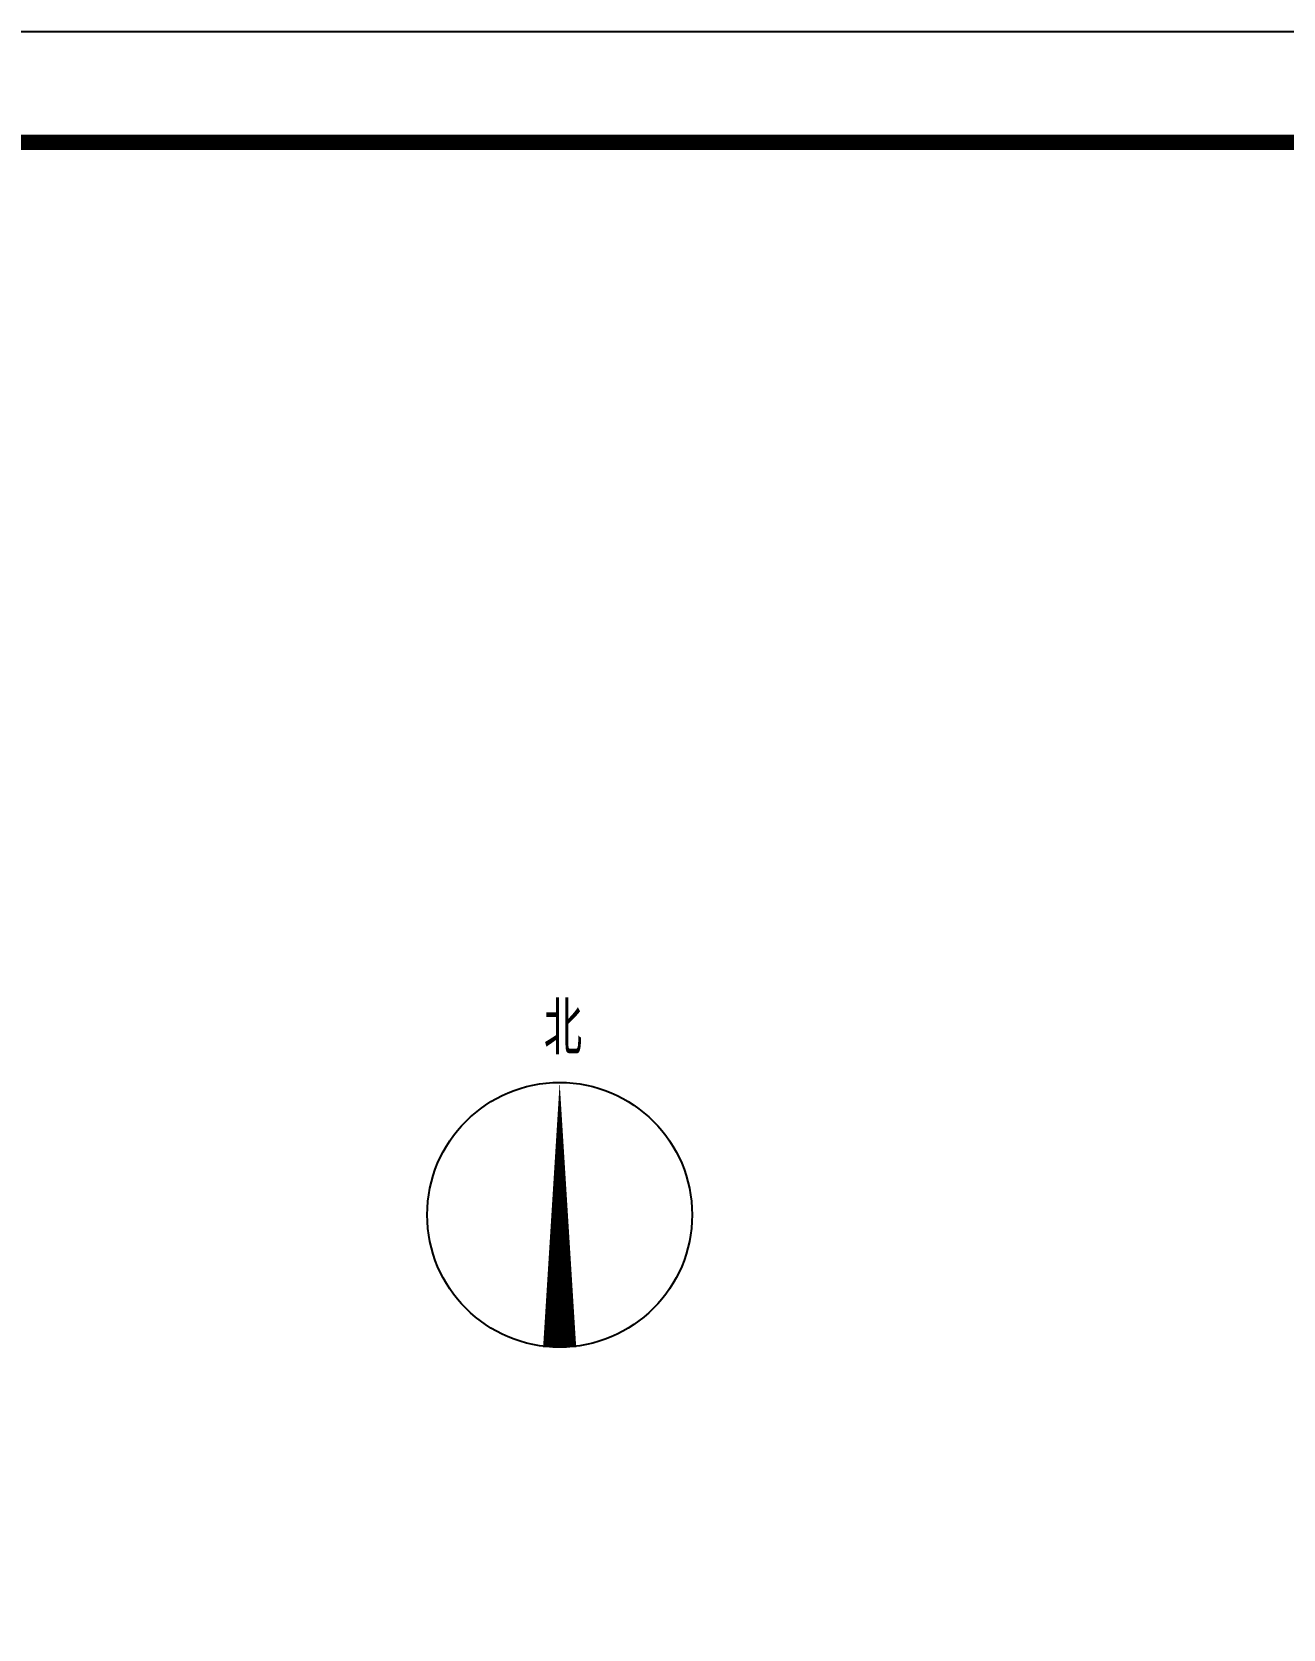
# Model space of a CAD drawing. Header units: millimetres. Extents: x 493081 to 494254, y 3431492 to 3432651.
# Drawn here: x 493475.3 to 493532, y 3432285.8 to 3432358.2 of the extents above; entities that cross this region are included whole.
import ezdxf

# ---------------------------------------------------------------- set-up
doc = ezdxf.new("R2010")
doc.units = ezdxf.units.MM
doc.header["$LTSCALE"] = 300
for name, color, linetype in [('DIM_SYMB', 3, 'Continuous'), ('PUB_TEXT', 7, 'Continuous'), ('WALL', 6, 'Continuous'), ('图框', 137, 'Continuous')]:
    doc.layers.add(name, color=color, linetype=linetype)
doc.styles.add('_TCH_DIM', font='SIMPLEX', dxfattribs={"bigfont": 'GBCBIG'})

# ---------------------------------------------------------------- blocks, each defined once
blk = doc.blocks.new('sadf f')
at = {"layer": '图框'}
blk.add_lwpolyline([(650751, 339863), (734851, 339863), (734851, 399263), (650751, 399263)], close=True, dxfattribs=at)
at = {"layer": '图框', "const_width": 140}
blk.add_lwpolyline([(653251, 398263), (733851, 398263), (733851, 340863), (653251, 340863)], close=True, dxfattribs=at)

msp = doc.modelspace()

# ---------------------------------------------------------------- linework, layer by layer
at = {"layer": 'DIM_SYMB'}
msp.add_lwpolyline([(493499.219, 3432298.551, 1.5, 0, 0), (493499.219, 3432310.551, 0, 0, 0)], format="xyseb", dxfattribs=at)
msp.add_circle((493499.219, 3432304.551), 6, dxfattribs=at)

# ---------------------------------------------------------------- block references
at = {"layer": 'WALL', "xscale": 0.004999999888241291, "yscale": 0.004999999888241291, "zscale": 0.005}
msp.add_blockref('sadf f', (489914.428, 3430361.845), dxfattribs=at)

# ---------------------------------------------------------------- texts
at = {"layer": 'PUB_TEXT', "style": '_TCH_DIM'}
msp.add_text('北', height=2.411, dxfattribs=at).set_placement((493498.501, 3432311.801))

doc.saveas('drawing.dxf')
